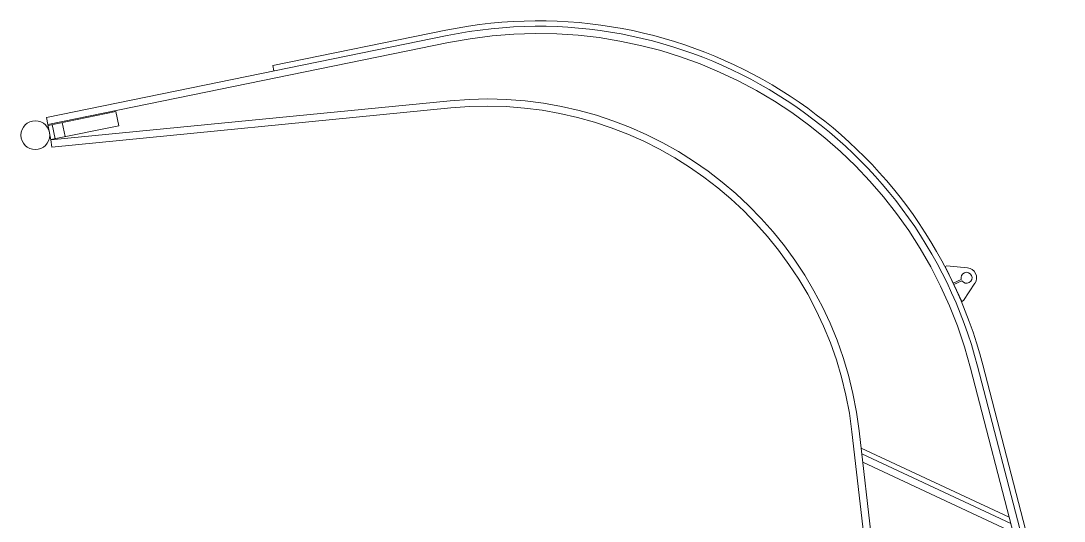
# Model space of a CAD drawing. Header units: millimetres. Extents: x -14999406 to 437, y -232 to 426.
# Drawn here: x -382.3 to -20.4, y 114.5 to 288.1 of the extents above; entities that cross this region are included whole.
import ezdxf

# ---------------------------------------------------------------- set-up
doc = ezdxf.new("R2010")
doc.units = ezdxf.units.MM
doc.header["$LTSCALE"] = 0.25
doc.layers.add('Layer0016', color=7, linetype='Continuous')

msp = doc.modelspace()

# ---------------------------------------------------------------- linework, layer by layer
at = {"layer": 'Layer0016', "color": 3, "linetype": 'Continuous', "lineweight": 13}
for p, q in [((-234.47, 282.99), (-373.43, 254.57)), ((-234.85, 284.85), (-294.91, 272.57)), ((-233.97, 280.54), (-372.93, 252.12)), ((-294.91, 272.57), (-294.53, 270.7)), ((-371.83, 246.75), (-233.42, 260.37)), ((-371.58, 244.26), (-233.18, 257.88)), ((-373.43, 254.57), (-372.93, 252.12)), ((-372.86, 251.81), (-349.35, 256.61)), ((-349.35, 256.61), (-348.35, 251.72)), ((-371.83, 246.75), (-372.93, 252.12)), ((-371.86, 246.91), (-348.35, 251.72)), ((-371.39, 252.11), (-370.39, 247.21)), ((-367.96, 252.81), (-366.96, 247.91)), ((-371.83, 246.75), (-371.58, 244.26)), ((-61.09, 203.14), (-61.68, 202.86)), ((-58.92, 197.03), (-61.68, 202.86)), ((-61.09, 203.14), (-53.95, 202.42)), ((-56.11, 198.37), (-58.92, 197.03)), ((-55.9, 197.91), (-58.71, 196.58)), ((-55.94, 190.76), (-58.71, 196.58)), ((-55.35, 191.04), (-51.39, 197.03)), ((-55.35, 191.04), (-55.94, 190.76)), ((-52.9, 167.64), (-22.86, 51.97)), ((-50.48, 168.26), (-20.44, 52.6)), ((-48.64, 168.74), (-33.81, 111.64)), ((-94.03, 145.55), (-85.32, 69.77)), ((-91.55, 145.83), (-82.61, 68.07)), ((-90.86, 139.88), (-39.45, 115.86)), ((-90.63, 137.89), (-38.89, 113.72)), ((-90.3, 134.98), (-38.08, 110.58))]:
    msp.add_line(p, q, dxfattribs=at)
msp.add_circle((-377.27, 248.43), 5, dxfattribs=at)
for centre, radius, start, end in [((-202.92, 128.68), 159.4, 14.5568, 101.5568), ((-202.92, 128.68), 157.5, 14.5568, 101.5568), ((-202.92, 128.68), 155, 14.5568, 101.5568), ((-220.69, 130.99), 130, 6.5568, 95.6191), ((-220.69, 130.99), 127.5, 6.5568, 95.6191), ((-54.3, 198.95), 1.91, 212.9134, 197.8585), ((-54.3, 198.95), 3.49, 326.5039, 84.268)]:
    msp.add_arc(centre, radius, start, end, dxfattribs=at)

doc.saveas('drawing.dxf')
